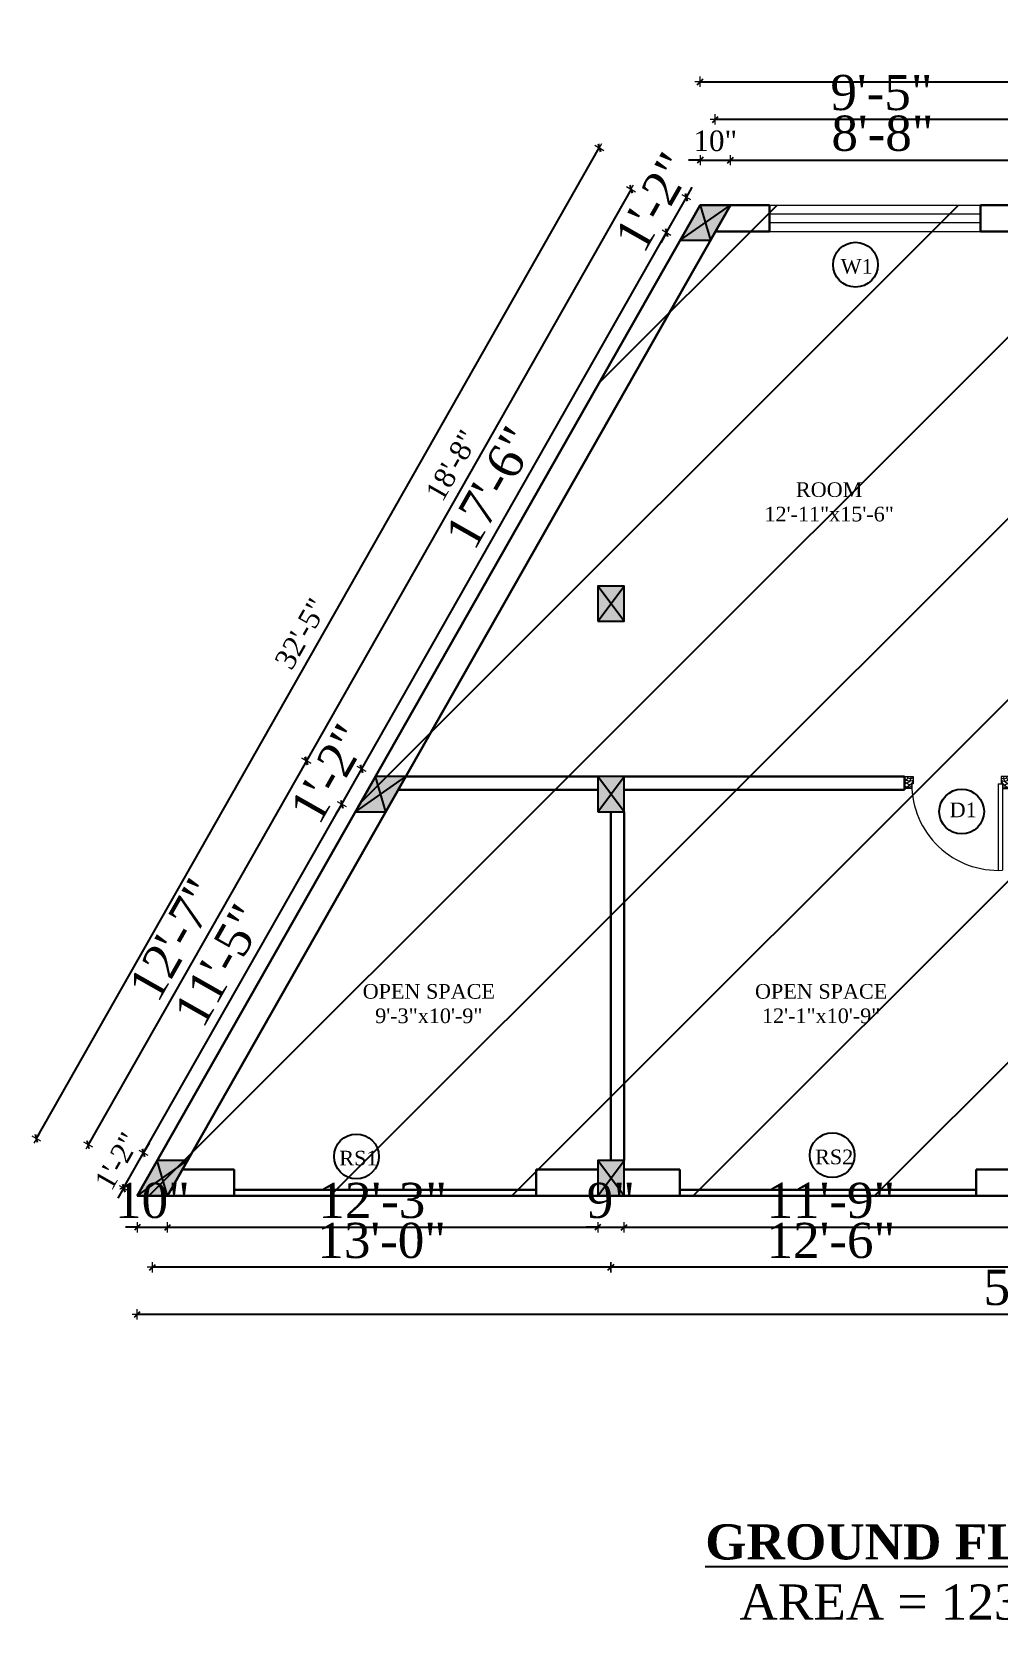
# Model space of a CAD drawing. Header units: inches. Extents: x 2 to 197762, y -33236 to 9.
# Drawn here: x 96406 to 96735, y -15952 to -15406 of the extents above; entities that cross this region are included whole.
import ezdxf

# ---------------------------------------------------------------- set-up
doc = ezdxf.new("R2010")
doc.units = ezdxf.units.IN
doc.header["$LTSCALE"] = 5
doc.header["$MEASUREMENT"] = 0
for name, color, linetype, lineweight in [('A-WALL', 7, 'Continuous', 9), ('Dimension', 7, 'Continuous', 18), ('DOOR', 62, 'Continuous', 0), ('Dw', 2, 'Continuous', 18)]:
    doc.layers.add(name, color=color, linetype=linetype, lineweight=lineweight)
doc.layers.add('dim line', color=7, linetype='Continuous', lineweight=15, true_color=0xfab2b2)
doc.layers.add('TEXT', color=6, linetype='Continuous')
doc.layers.add('WALL', color=7, linetype='Continuous')
doc.styles.add('ordinary', font='times.ttf')
doc.dimstyles.new('Copy of 96', dxfattribs={"dimtxt": 7, "dimasz": 4, "dimexe": 0.5, "dimexo": 0.5, "dimgap": 3, "dimtad": 1, "dimdec": 1, "dimzin": 11, "dimdsep": 46, "dimlunit": 4, "dimtxsty": 'ordinary', "dimblk": 'OBLIQUE', "dimcen": 0.09, "dimse1": 1, "dimse2": 1, "dimclrt": 6, "dimazin": 0, "dimtfac": 1, "dimtdec": 1, "dimtix": 1, "dimtmove": 2, "dimatfit": 3, "dimldrblk": 'leader', "dimfxl": 0.5, "dimfxlon": 1, "dimtolj": 1, "dimtzin": 0, "dimarcsym": 0})

# ---------------------------------------------------------------- blocks, each defined once
blk = doc.blocks.new('c2a')
at = {"color": 1, "ltscale": 5}
for p, q in [((18091.63, 4625.76), (18084.82, 4613.76)), ((18101.98, 4625.76), (18091.63, 4625.76)), ((18095.17, 4613.76), (18101.98, 4625.76)), ((18084.82, 4613.76), (18095.17, 4613.76))]:
    blk.add_line(p, q, dxfattribs=at)
blk = doc.blocks.new('A$C27B36B59')
at = {"layer": 'DOOR'}
for p, q in [((0, 4), (0, 0)), ((2.5, 4), (0, 4)), ((0, 0), (3, 0)), ((2.5, 2.5), (2.5, 4)), ((3, 2.5), (2.5, 2.5)), ((3, 0), (3, 2.5))]:
    blk.add_line(p, q, dxfattribs=at)
for centre, radius, start, end in [((-1.4, -0.54), 4.75, 22.1411, 72.838), ((1.34, 2.09), 1.64, 45.138, 144.8948), ((2.21, 0.3), 2.49, 83.3149, 152.658), ((0.13, 0.37), 2.05, 349.4875, 93.6805), ((1.96, -0.47), 2.01, 58.7447, 166.495), ((-0.06, 0.32), 1.13, 343.542, 86.947), ((2.08, -0.4), 1.17, 38.2816, 160.1519)]:
    blk.add_arc(centre, radius, start, end, dxfattribs=at)
blk = doc.blocks.new('D2')
at = {"layer": 'DOOR'}
for p, q in [((74473.95, 24047.59), (74473.95, 24018.09)), ((74473.95, 24047.59), (74475.45, 24047.59)), ((74475.45, 24047.59), (74475.45, 24018.13))]:
    blk.add_line(p, q, dxfattribs=at)
blk.add_arc((74473.95, 24047.59), 29.5, 180, 272.9146, dxfattribs=at)
at = {"layer": 'DOOR', "xscale": -1, "rotation": 180}
blk.add_blockref('A$C27B36B59', (74441.95, 24050.09), dxfattribs=at)
at = {"layer": 'DOOR', "rotation": 180}
blk.add_blockref('A$C27B36B59', (74477.95, 24050.09), dxfattribs=at)
blk = doc.blocks.new('oblique')
at = {"color": 0, "lineweight": -2}
blk.add_line((0.25, 0.25), (-0.25, -0.25), dxfattribs=at)
at = {"layer": 'dim line', "lineweight": 9}
for p, q in [((-0.4375, 0), (0.4375, 0)), ((0, 0.4375), (0, -0.4375))]:
    blk.add_line(p, q, dxfattribs=at)
blk = doc.blocks.new('*D661')
at = {"layer": 'A-WALL', "color": 0, "lineweight": -2, "ltscale": 50, "transparency": 16777216}
blk.add_line((96753.16, -15827.76), (96603.16, -15827.76), dxfattribs=at)
at = {"layer": 'Defpoints', "color": 0, "ltscale": 50, "transparency": 16777216}
for p in [(96603.16, -15803.35), (96753.16, -15803.35), (96603.16, -15827.76)]:
    blk.add_point(p, dxfattribs=at)
at = {"layer": 'A-WALL', "color": 0, "lineweight": -2, "ltscale": 50, "transparency": 16777216, "xscale": 4, "yscale": 4, "zscale": 4, "rotation": 180}
blk.add_blockref('oblique', (96603.16, -15827.76), dxfattribs=at)
at = {"layer": 'A-WALL', "color": 0, "lineweight": -2, "ltscale": 50, "transparency": 16777216, "xscale": 4, "yscale": 4, "zscale": 4}
blk.add_blockref('oblique', (96753.16, -15827.76), dxfattribs=at)
at = {"layer": 'A-WALL', "color": 6, "ltscale": 50, "transparency": 16777216, "insert": (96678.16, -15818.66), "char_height": 12, "attachment_point": 5, "style": 'ordinary'}
blk.add_mtext('\\A1;12\'-6"', dxfattribs=at)
blk = doc.blocks.new('_OBLIQUE')
at = {"color": 0, "linetype": 'ByBlock'}
blk.add_line((-0.5, -0.5), (0.5, 0.5), dxfattribs=at)
blk = doc.blocks.new('leader')
at = {"layer": 'Dimension'}
for p, q in [((0, -4.33), (0, 4.33)), ((-4.42, 0), (4.42, 0))]:
    blk.add_line(p, q, dxfattribs=at)
blk = doc.blocks.new('*D662')
at = {"layer": 'A-WALL', "color": 0, "lineweight": -2, "ltscale": 50, "transparency": 16777216}
blk.add_line((96603.16, -15827.76), (96446.84, -15827.76), dxfattribs=at)
at = {"layer": 'Defpoints', "color": 0, "ltscale": 50, "transparency": 16777216}
for p in [(96446.84, -15803.35), (96603.16, -15803.35), (96446.84, -15827.76)]:
    blk.add_point(p, dxfattribs=at)
at = {"layer": 'A-WALL', "color": 0, "lineweight": -2, "ltscale": 50, "transparency": 16777216, "xscale": 4, "yscale": 4, "zscale": 4, "rotation": 180}
blk.add_blockref('oblique', (96446.84, -15827.76), dxfattribs=at)
at = {"layer": 'A-WALL', "color": 0, "lineweight": -2, "ltscale": 50, "transparency": 16777216, "xscale": 4, "yscale": 4, "zscale": 4}
blk.add_blockref('oblique', (96603.16, -15827.76), dxfattribs=at)
at = {"layer": 'A-WALL', "color": 6, "ltscale": 50, "transparency": 16777216, "insert": (96525, -15818.66), "char_height": 12, "attachment_point": 5, "style": 'ordinary'}
blk.add_mtext('\\A1;13\'-0"', dxfattribs=at)
blk = doc.blocks.new('*D648')
at = {"layer": 'A-WALL', "color": 0, "lineweight": -2, "ltscale": 50, "transparency": 16777216}
blk.add_line((97062.66, -15843.81), (96441.66, -15843.81), dxfattribs=at)
at = {"layer": 'Defpoints', "color": 0, "ltscale": 50, "transparency": 16777216}
for p in [(97062.66, -15794.17), (96441.66, -15800.17), (96441.66, -15843.81)]:
    blk.add_point(p, dxfattribs=at)
at = {"layer": 'A-WALL', "color": 0, "lineweight": -2, "ltscale": 50, "transparency": 16777216, "xscale": 4, "yscale": 4, "zscale": 4, "rotation": 180}
blk.add_blockref('oblique', (96441.66, -15843.81), dxfattribs=at)
at = {"layer": 'A-WALL', "color": 0, "lineweight": -2, "ltscale": 50, "transparency": 16777216, "xscale": 4, "yscale": 4, "zscale": 4}
blk.add_blockref('oblique', (97062.66, -15843.81), dxfattribs=at)
at = {"layer": 'A-WALL', "color": 6, "ltscale": 50, "transparency": 16777216, "insert": (96752.16, -15834.69), "char_height": 12, "attachment_point": 5, "style": 'ordinary'}
blk.add_mtext('\\A1;51\'-9"', dxfattribs=at)
blk = doc.blocks.new('*D663')
at = {"layer": 'A-WALL', "color": 0, "lineweight": -2, "ltscale": 50, "transparency": 16777216}
for p, q in [((96443.83, -15788.71), (96445.8, -15785.23)), ((96437.02, -15800.71), (96443.83, -15788.71)), ((96437.02, -15800.71), (96435.04, -15804.19))]:
    blk.add_line(p, q, dxfattribs=at)
at = {"layer": 'Defpoints', "color": 0, "ltscale": 50, "transparency": 16777216}
for p in [(96443.83, -15788.71), (96448.47, -15791.35), (96441.66, -15803.35)]:
    blk.add_point(p, dxfattribs=at)
at = {"layer": 'A-WALL', "color": 0, "lineweight": -2, "ltscale": 50, "transparency": 16777216, "xscale": 4, "yscale": 4, "zscale": 4}
for p, rotation in [((96443.83, -15788.71), 240.4114854942653), ((96437.02, -15800.71), 60.41148549426527)]:
    blk.add_blockref('oblique', p, dxfattribs=dict(at, rotation=rotation))
at = {"layer": 'A-WALL', "color": 6, "ltscale": 50, "transparency": 16777216, "insert": (96434.77, -15791.5), "char_height": 7, "attachment_point": 5, "rotation": 60.4115, "style": 'ordinary'}
blk.add_mtext('\\A1;1\'-2"', dxfattribs=at)
blk = doc.blocks.new('*D664')
at = {"layer": 'A-WALL', "color": 0, "lineweight": -2, "ltscale": 50, "transparency": 16777216}
blk.add_line((96443.83, -15788.71), (96511.4, -15669.71), dxfattribs=at)
at = {"layer": 'Defpoints', "color": 0, "ltscale": 50, "transparency": 16777216}
for p in [(96511.4, -15669.71), (96516.04, -15672.35), (96448.47, -15791.35)]:
    blk.add_point(p, dxfattribs=at)
at = {"layer": 'A-WALL', "color": 0, "lineweight": -2, "ltscale": 50, "transparency": 16777216, "xscale": 4, "yscale": 4, "zscale": 4}
for p, rotation in [((96511.4, -15669.71), 60.4114854945245), ((96443.83, -15788.71), 240.4114854945245)]:
    blk.add_blockref('oblique', p, dxfattribs=dict(at, rotation=rotation))
at = {"layer": 'A-WALL', "color": 6, "ltscale": 50, "transparency": 16777216, "insert": (96469.7, -15724.72), "char_height": 12, "attachment_point": 5, "rotation": 60.4115, "style": 'ordinary'}
blk.add_mtext('\\A1;11\'-5"', dxfattribs=at)
blk = doc.blocks.new('*D665')
at = {"layer": 'A-WALL', "color": 0, "lineweight": -2, "ltscale": 50, "transparency": 16777216}
for p, q in [((96518.21, -15657.71), (96520.19, -15654.23)), ((96511.4, -15669.71), (96518.21, -15657.71)), ((96511.4, -15669.71), (96509.42, -15673.19))]:
    blk.add_line(p, q, dxfattribs=at)
at = {"layer": 'Defpoints', "color": 0, "ltscale": 50, "transparency": 16777216}
for p in [(96518.21, -15657.71), (96522.86, -15660.35), (96516.04, -15672.35)]:
    blk.add_point(p, dxfattribs=at)
at = {"layer": 'A-WALL', "color": 0, "lineweight": -2, "ltscale": 50, "transparency": 16777216, "xscale": 4, "yscale": 4, "zscale": 4}
for p, rotation in [((96518.21, -15657.71), 240.4114854945245), ((96511.4, -15669.71), 60.4114854945245)]:
    blk.add_blockref('oblique', p, dxfattribs=dict(at, rotation=rotation))
at = {"layer": 'A-WALL', "color": 6, "ltscale": 50, "transparency": 16777216, "insert": (96506.98, -15659.27), "char_height": 12, "attachment_point": 5, "rotation": 60.4115, "style": 'ordinary'}
blk.add_mtext('\\A1;1\'-2"', dxfattribs=at)
blk = doc.blocks.new('*D666')
at = {"layer": 'A-WALL', "color": 0, "lineweight": -2, "ltscale": 50, "transparency": 16777216}
blk.add_line((96518.21, -15657.71), (96622.12, -15474.71), dxfattribs=at)
at = {"layer": 'Defpoints', "color": 0, "ltscale": 50, "transparency": 16777216}
for p in [(96622.12, -15474.71), (96626.77, -15477.35), (96522.86, -15660.35)]:
    blk.add_point(p, dxfattribs=at)
at = {"layer": 'A-WALL', "color": 0, "lineweight": -2, "ltscale": 50, "transparency": 16777216, "xscale": 4, "yscale": 4, "zscale": 4}
for p, rotation in [((96622.12, -15474.71), 60.4114854945245), ((96518.21, -15657.71), 240.4114854945245)]:
    blk.add_blockref('oblique', p, dxfattribs=dict(at, rotation=rotation))
at = {"layer": 'A-WALL', "color": 6, "ltscale": 50, "transparency": 16777216, "insert": (96562.24, -15561.71), "char_height": 12, "attachment_point": 5, "rotation": 60.4115, "style": 'ordinary'}
blk.add_mtext('\\A1;17\'-6"', dxfattribs=at)
blk = doc.blocks.new('*D667')
at = {"layer": 'A-WALL', "color": 0, "lineweight": -2, "ltscale": 50, "transparency": 16777216}
for p, q in [((96628.94, -15462.71), (96630.91, -15459.23)), ((96622.12, -15474.71), (96628.94, -15462.71)), ((96622.12, -15474.71), (96620.15, -15478.19))]:
    blk.add_line(p, q, dxfattribs=at)
at = {"layer": 'Defpoints', "color": 0, "ltscale": 50, "transparency": 16777216}
for p in [(96628.94, -15462.71), (96633.58, -15465.35), (96626.77, -15477.35)]:
    blk.add_point(p, dxfattribs=at)
at = {"layer": 'A-WALL', "color": 0, "lineweight": -2, "ltscale": 50, "transparency": 16777216, "xscale": 4, "yscale": 4, "zscale": 4}
for p, rotation in [((96628.94, -15462.71), 240.4114854945245), ((96622.12, -15474.71), 60.4114854945245)]:
    blk.add_blockref('oblique', p, dxfattribs=dict(at, rotation=rotation))
at = {"layer": 'A-WALL', "color": 6, "ltscale": 50, "transparency": 16777216, "insert": (96617.7, -15464.27), "char_height": 12, "attachment_point": 5, "rotation": 60.4115, "style": 'ordinary'}
blk.add_mtext('\\A1;1\'-2"', dxfattribs=at)
blk = doc.blocks.new('*D668')
at = {"layer": 'A-WALL', "color": 0, "lineweight": -2, "ltscale": 50, "transparency": 16777216}
blk.add_line((96610.04, -15459.92), (96499.32, -15654.92), dxfattribs=at)
at = {"layer": 'Defpoints', "color": 0, "ltscale": 50, "transparency": 16777216}
for p in [(96630.17, -15471.35), (96499.32, -15654.92), (96519.45, -15666.35)]:
    blk.add_point(p, dxfattribs=at)
at = {"layer": 'A-WALL', "color": 0, "lineweight": -2, "ltscale": 50, "transparency": 16777216, "xscale": 4, "yscale": 4, "zscale": 4}
for p, rotation in [((96610.04, -15459.92), 60.41148549426671), ((96499.32, -15654.92), 240.4114854942667)]:
    blk.add_blockref('oblique', p, dxfattribs=dict(at, rotation=rotation))
at = {"layer": 'A-WALL', "color": 6, "ltscale": 50, "transparency": 16777216, "insert": (96548.98, -15554.18), "char_height": 7, "attachment_point": 5, "rotation": 60.4115, "style": 'ordinary'}
blk.add_mtext('\\A1;18\'-8"', dxfattribs=at)
blk = doc.blocks.new('*D669')
at = {"layer": 'A-WALL', "color": 0, "lineweight": -2, "ltscale": 50, "transparency": 16777216}
blk.add_line((96499.32, -15654.92), (96424.94, -15785.92), dxfattribs=at)
at = {"layer": 'Defpoints', "color": 0, "ltscale": 50, "transparency": 16777216}
for p in [(96519.45, -15666.35), (96424.94, -15785.92), (96445.07, -15797.35)]:
    blk.add_point(p, dxfattribs=at)
at = {"layer": 'A-WALL', "color": 0, "lineweight": -2, "ltscale": 50, "transparency": 16777216, "xscale": 4, "yscale": 4, "zscale": 4}
for p, rotation in [((96499.32, -15654.92), 60.4114854945245), ((96424.94, -15785.92), 240.4114854945245)]:
    blk.add_blockref('oblique', p, dxfattribs=dict(at, rotation=rotation))
at = {"layer": 'A-WALL', "color": 6, "ltscale": 50, "transparency": 16777216, "insert": (96454.2, -15715.92), "char_height": 12, "attachment_point": 5, "rotation": 60.4115, "style": 'ordinary'}
blk.add_mtext('\\A1;12\'-7"', dxfattribs=at)
blk = doc.blocks.new('*D649')
at = {"layer": 'A-WALL', "color": 0, "lineweight": -2, "ltscale": 50, "transparency": 16777216}
blk.add_line((96407.29, -15783.83), (96599.21, -15445.83), dxfattribs=at)
at = {"layer": 'Defpoints', "color": 0, "ltscale": 50, "transparency": 16777216}
for p in [(96599.21, -15445.83), (96633.58, -15465.35), (96441.66, -15803.35)]:
    blk.add_point(p, dxfattribs=at)
at = {"layer": 'A-WALL', "color": 0, "lineweight": -2, "ltscale": 50, "transparency": 16777216, "xscale": 4, "yscale": 4, "zscale": 4}
for p, rotation in [((96599.21, -15445.83), 60.41148549426746), ((96407.29, -15783.83), 240.4114854942675)]:
    blk.add_blockref('oblique', p, dxfattribs=dict(at, rotation=rotation))
at = {"layer": 'A-WALL', "color": 6, "ltscale": 50, "transparency": 16777216, "insert": (96497.54, -15611.59), "char_height": 7, "attachment_point": 5, "rotation": 60.4115, "style": 'ordinary'}
blk.add_mtext('\\A1;32\'-5"', dxfattribs=at)
blk = doc.blocks.new('*D670')
at = {"layer": 'A-WALL', "color": 0, "lineweight": -2, "ltscale": 50, "transparency": 16777216}
for p, q in [((96633.58, -15450.04), (96629.58, -15450.04)), ((96633.58, -15450.04), (96643.93, -15450.04)), ((96643.93, -15450.04), (96647.93, -15450.04))]:
    blk.add_line(p, q, dxfattribs=at)
at = {"layer": 'Defpoints', "color": 0, "ltscale": 50, "transparency": 16777216}
for p in [(96643.93, -15450.04), (96633.58, -15465.35), (96643.93, -15465.35)]:
    blk.add_point(p, dxfattribs=at)
at = {"layer": 'A-WALL', "color": 0, "lineweight": -2, "ltscale": 50, "transparency": 16777216, "xscale": 4, "yscale": 4, "zscale": 4}
blk.add_blockref('oblique', (96633.58, -15450.04), dxfattribs=at)
at = {"layer": 'A-WALL', "color": 0, "lineweight": -2, "ltscale": 50, "transparency": 16777216, "xscale": 4, "yscale": 4, "zscale": 4, "rotation": 180}
blk.add_blockref('oblique', (96643.93, -15450.04), dxfattribs=at)
at = {"layer": 'A-WALL', "color": 6, "ltscale": 50, "transparency": 16777216, "insert": (96638.76, -15443.48), "char_height": 7, "attachment_point": 5, "style": 'ordinary'}
blk.add_mtext('\\A1;10"', dxfattribs=at)
blk = doc.blocks.new('*D671')
at = {"layer": 'A-WALL', "color": 0, "lineweight": -2, "ltscale": 50, "transparency": 16777216}
blk.add_line((96643.93, -15450.04), (96747.58, -15450.04), dxfattribs=at)
at = {"layer": 'Defpoints', "color": 0, "ltscale": 50, "transparency": 16777216}
for p in [(96747.58, -15450.04), (96643.93, -15465.35), (96747.58, -15465.35)]:
    blk.add_point(p, dxfattribs=at)
at = {"layer": 'A-WALL', "color": 0, "lineweight": -2, "ltscale": 50, "transparency": 16777216, "xscale": 4, "yscale": 4, "zscale": 4, "rotation": 180}
blk.add_blockref('oblique', (96643.93, -15450.04), dxfattribs=at)
at = {"layer": 'A-WALL', "color": 0, "lineweight": -2, "ltscale": 50, "transparency": 16777216, "xscale": 4, "yscale": 4, "zscale": 4}
blk.add_blockref('oblique', (96747.58, -15450.04), dxfattribs=at)
at = {"layer": 'A-WALL', "color": 6, "ltscale": 50, "transparency": 16777216, "insert": (96695.76, -15440.93), "char_height": 12, "attachment_point": 5, "style": 'ordinary'}
blk.add_mtext('\\A1;8\'-8"', dxfattribs=at)
blk = doc.blocks.new('*D679')
at = {"layer": 'A-WALL', "color": 0, "lineweight": -2, "ltscale": 50, "transparency": 16777216}
blk.add_line((96752.08, -15436.14), (96638.76, -15436.14), dxfattribs=at)
at = {"layer": 'Defpoints', "color": 0, "ltscale": 50, "transparency": 16777216}
for p in [(96638.76, -15436.14), (96638.76, -15465.35), (96752.08, -15465.35)]:
    blk.add_point(p, dxfattribs=at)
at = {"layer": 'A-WALL', "color": 0, "lineweight": -2, "ltscale": 50, "transparency": 16777216, "xscale": 4, "yscale": 4, "zscale": 4, "rotation": 180}
blk.add_blockref('oblique', (96638.76, -15436.14), dxfattribs=at)
at = {"layer": 'A-WALL', "color": 0, "lineweight": -2, "ltscale": 50, "transparency": 16777216, "xscale": 4, "yscale": 4, "zscale": 4}
blk.add_blockref('oblique', (96752.08, -15436.14), dxfattribs=at)
at = {"layer": 'A-WALL', "color": 6, "ltscale": 50, "transparency": 16777216, "insert": (96695.42, -15427.01), "char_height": 12, "attachment_point": 5, "style": 'ordinary'}
blk.add_mtext('\\A1;9\'-5"', dxfattribs=at)
blk = doc.blocks.new('*D650')
at = {"layer": 'A-WALL', "color": 0, "lineweight": -2, "ltscale": 50, "transparency": 16777216}
blk.add_line((96633.58, -15423.29), (97012.58, -15423.29), dxfattribs=at)
at = {"layer": 'Defpoints', "color": 0, "ltscale": 50, "transparency": 16777216}
for p in [(97012.58, -15423.29), (96633.58, -15465.35), (97012.58, -15465.35)]:
    blk.add_point(p, dxfattribs=at)
at = {"layer": 'A-WALL', "color": 0, "lineweight": -2, "ltscale": 50, "transparency": 16777216, "xscale": 4, "yscale": 4, "zscale": 4, "rotation": 180}
blk.add_blockref('oblique', (96633.58, -15423.29), dxfattribs=at)
at = {"layer": 'A-WALL', "color": 0, "lineweight": -2, "ltscale": 50, "transparency": 16777216, "xscale": 4, "yscale": 4, "zscale": 4}
blk.add_blockref('oblique', (97012.58, -15423.29), dxfattribs=at)
at = {"layer": 'A-WALL', "color": 6, "ltscale": 50, "transparency": 16777216, "insert": (96823.08, -15414.17), "char_height": 12, "attachment_point": 5, "style": 'ordinary'}
blk.add_mtext('\\A1;31\'-7"', dxfattribs=at)
blk = doc.blocks.new('*D651')
at = {"layer": 'A-WALL', "color": 0, "lineweight": -2, "ltscale": 50, "transparency": 16777216}
for p, q in [((96441.66, -15814.11), (96437.66, -15814.11)), ((96441.66, -15814.11), (96452.01, -15814.11)), ((96452.01, -15814.11), (96456.01, -15814.11))]:
    blk.add_line(p, q, dxfattribs=at)
at = {"layer": 'Defpoints', "color": 0, "ltscale": 50, "transparency": 16777216}
for p in [(96441.66, -15803.35), (96452.01, -15803.35), (96452.01, -15814.11)]:
    blk.add_point(p, dxfattribs=at)
at = {"layer": 'A-WALL', "color": 0, "lineweight": -2, "ltscale": 50, "transparency": 16777216, "xscale": 4, "yscale": 4, "zscale": 4}
blk.add_blockref('oblique', (96441.66, -15814.11), dxfattribs=at)
at = {"layer": 'A-WALL', "color": 0, "lineweight": -2, "ltscale": 50, "transparency": 16777216, "xscale": 4, "yscale": 4, "zscale": 4, "rotation": 180}
blk.add_blockref('oblique', (96452.01, -15814.11), dxfattribs=at)
at = {"layer": 'A-WALL', "color": 6, "ltscale": 50, "transparency": 16777216, "insert": (96446.84, -15805.01), "char_height": 12, "attachment_point": 5, "style": 'ordinary'}
blk.add_mtext('\\A1;10"', dxfattribs=at)
blk = doc.blocks.new('*D652')
at = {"layer": 'A-WALL', "color": 0, "lineweight": -2, "ltscale": 50, "transparency": 16777216}
blk.add_line((96452.01, -15814.11), (96598.66, -15814.11), dxfattribs=at)
at = {"layer": 'Defpoints', "color": 0, "ltscale": 50, "transparency": 16777216}
for p in [(96452.01, -15803.35), (96598.66, -15803.35), (96598.66, -15814.11)]:
    blk.add_point(p, dxfattribs=at)
at = {"layer": 'A-WALL', "color": 0, "lineweight": -2, "ltscale": 50, "transparency": 16777216, "xscale": 4, "yscale": 4, "zscale": 4, "rotation": 180}
blk.add_blockref('oblique', (96452.01, -15814.11), dxfattribs=at)
at = {"layer": 'A-WALL', "color": 0, "lineweight": -2, "ltscale": 50, "transparency": 16777216, "xscale": 4, "yscale": 4, "zscale": 4}
blk.add_blockref('oblique', (96598.66, -15814.11), dxfattribs=at)
at = {"layer": 'A-WALL', "color": 6, "ltscale": 50, "transparency": 16777216, "insert": (96525.34, -15805.01), "char_height": 12, "attachment_point": 5, "style": 'ordinary'}
blk.add_mtext('\\A1;12\'-3"', dxfattribs=at)
blk = doc.blocks.new('*D653')
at = {"layer": 'A-WALL', "color": 0, "lineweight": -2, "ltscale": 50, "transparency": 16777216}
for p, q in [((96598.66, -15814.11), (96594.66, -15814.11)), ((96598.66, -15814.11), (96607.66, -15814.11)), ((96607.66, -15814.11), (96611.66, -15814.11))]:
    blk.add_line(p, q, dxfattribs=at)
at = {"layer": 'Defpoints', "color": 0, "ltscale": 50, "transparency": 16777216}
for p in [(96598.66, -15803.35), (96607.66, -15803.35), (96607.66, -15814.11)]:
    blk.add_point(p, dxfattribs=at)
at = {"layer": 'A-WALL', "color": 0, "lineweight": -2, "ltscale": 50, "transparency": 16777216, "xscale": 4, "yscale": 4, "zscale": 4}
blk.add_blockref('oblique', (96598.66, -15814.11), dxfattribs=at)
at = {"layer": 'A-WALL', "color": 0, "lineweight": -2, "ltscale": 50, "transparency": 16777216, "xscale": 4, "yscale": 4, "zscale": 4, "rotation": 180}
blk.add_blockref('oblique', (96607.66, -15814.11), dxfattribs=at)
at = {"layer": 'A-WALL', "color": 6, "ltscale": 50, "transparency": 16777216, "insert": (96603.16, -15804.99), "char_height": 12, "attachment_point": 5, "style": 'ordinary'}
blk.add_mtext('\\A1;9"', dxfattribs=at)
blk = doc.blocks.new('*D654')
at = {"layer": 'A-WALL', "color": 0, "lineweight": -2, "ltscale": 50, "transparency": 16777216}
blk.add_line((96607.66, -15814.11), (96748.66, -15814.11), dxfattribs=at)
at = {"layer": 'Defpoints', "color": 0, "ltscale": 50, "transparency": 16777216}
for p in [(96607.66, -15803.35), (96748.66, -15803.35), (96748.66, -15814.11)]:
    blk.add_point(p, dxfattribs=at)
at = {"layer": 'A-WALL', "color": 0, "lineweight": -2, "ltscale": 50, "transparency": 16777216, "xscale": 4, "yscale": 4, "zscale": 4, "rotation": 180}
blk.add_blockref('oblique', (96607.66, -15814.11), dxfattribs=at)
at = {"layer": 'A-WALL', "color": 0, "lineweight": -2, "ltscale": 50, "transparency": 16777216, "xscale": 4, "yscale": 4, "zscale": 4}
blk.add_blockref('oblique', (96748.66, -15814.11), dxfattribs=at)
at = {"layer": 'A-WALL', "color": 6, "ltscale": 50, "transparency": 16777216, "insert": (96678.16, -15804.99), "char_height": 12, "attachment_point": 5, "style": 'ordinary'}
blk.add_mtext('\\A1;11\'-9"', dxfattribs=at)

msp = doc.modelspace()

# ---------------------------------------------------------------- hatches: boundary and pattern name
at = {"layer": 'WALL', "linetype": 'ByBlock', "ltscale": 5, "true_color": 0xf8991e}
h = msp.add_hatch(dxfattribs=at)
h.set_pattern_fill('ANSI31', color=30, scale=350)
h.set_pattern_definition([(45, (89997.36, -13218.298), (-30.93592, 30.93592), [])])
h.paths.add_polyline_path([(96441.66, -15803.35), (96633.58, -15465.35), (97012.58, -15465.35), (97014.07, -15707.35), (97062.66, -15707.35), (97062.66, -15797.35), (97014.66, -15797.35), (97014.66, -15803.35)])
h = msp.add_hatch(color=30, dxfattribs=at)
h.dxf.hatch_style = 1
h.paths.add_polyline_path([(96635.35, -15471.35), (96637.12, -15477.35), (96643.93, -15465.35)])
h.paths.add_polyline_path([(96635.35, -15471.35), (96643.93, -15465.35), (96633.58, -15465.35)])
h.paths.add_polyline_path([(96633.58, -15465.35), (96626.77, -15477.35), (96635.35, -15471.35)])
h.paths.add_polyline_path([(96635.35, -15471.35), (96626.77, -15477.35), (96637.12, -15477.35)])
h = msp.add_hatch(color=30, dxfattribs=at)
h.dxf.hatch_style = 1
h.paths.add_polyline_path([(96603.16, -15601.35), (96598.66, -15607.35), (96607.66, -15607.35)])
h.paths.add_polyline_path([(96607.66, -15607.35), (96607.66, -15595.35), (96603.16, -15601.35)])
h.paths.add_polyline_path([(96603.16, -15601.35), (96607.66, -15595.35), (96598.66, -15595.35)])
h.paths.add_polyline_path([(96598.66, -15595.35), (96598.66, -15607.35), (96603.16, -15601.35)])
h = msp.add_hatch(color=30, dxfattribs=at)
h.dxf.hatch_style = 1
h.paths.add_polyline_path([(96524.63, -15666.35), (96526.39, -15672.35), (96533.21, -15660.35)])
h.paths.add_polyline_path([(96524.63, -15666.35), (96533.21, -15660.35), (96522.86, -15660.35)])
h.paths.add_polyline_path([(96522.86, -15660.35), (96516.04, -15672.35), (96524.63, -15666.35)])
h.paths.add_polyline_path([(96524.63, -15666.35), (96516.04, -15672.35), (96526.39, -15672.35)])
h = msp.add_hatch(color=30, dxfattribs=at)
h.dxf.hatch_style = 1
h.paths.add_polyline_path([(96603.16, -15666.35), (96598.66, -15672.35), (96607.66, -15672.35)])
h.paths.add_polyline_path([(96607.66, -15672.35), (96607.66, -15660.35), (96603.16, -15666.35)])
h.paths.add_polyline_path([(96603.16, -15666.35), (96607.66, -15660.35), (96598.66, -15660.35)])
h.paths.add_polyline_path([(96598.66, -15660.35), (96598.66, -15672.35), (96603.16, -15666.35)])
h = msp.add_hatch(color=30, dxfattribs=at)
h.dxf.hatch_style = 1
h.paths.add_polyline_path([(96450.24, -15797.35), (96452.01, -15803.35), (96458.82, -15791.35)])
h.paths.add_polyline_path([(96450.24, -15797.35), (96458.82, -15791.35), (96448.47, -15791.35)])
h.paths.add_polyline_path([(96448.47, -15791.35), (96441.66, -15803.35), (96450.24, -15797.35)])
h.paths.add_polyline_path([(96450.24, -15797.35), (96441.66, -15803.35), (96452.01, -15803.35)])
h = msp.add_hatch(color=30, dxfattribs=at)
h.dxf.hatch_style = 1
h.paths.add_polyline_path([(96603.16, -15797.35), (96598.66, -15803.35), (96607.66, -15803.35)])
h.paths.add_polyline_path([(96607.66, -15803.35), (96607.66, -15791.35), (96603.16, -15797.35)])
h.paths.add_polyline_path([(96603.16, -15797.35), (96607.66, -15791.35), (96598.66, -15791.35)])
h.paths.add_polyline_path([(96598.66, -15791.35), (96598.66, -15803.35), (96603.16, -15797.35)])

# ---------------------------------------------------------------- linework, layer by layer
at = {"color": 1, "ltscale": 5}
for p, q in [((96626.77, -15477.35), (96643.93, -15465.35)), ((96633.58, -15465.35), (96637.12, -15477.35)), ((96598.66, -15607.35), (96607.66, -15595.35)), ((96607.66, -15607.35), (96598.66, -15595.35)), ((96516.04, -15672.35), (96533.21, -15660.35)), ((96526.39, -15672.35), (96522.86, -15660.35)), ((96598.66, -15672.35), (96607.66, -15660.35)), ((96607.66, -15672.35), (96598.66, -15660.35)), ((96441.66, -15803.35), (96458.82, -15791.35)), ((96452.01, -15803.35), (96448.47, -15791.35)), ((96598.66, -15803.35), (96607.66, -15791.35)), ((96607.66, -15803.35), (96598.66, -15791.35))]:
    msp.add_line(p, q, dxfattribs=at)
at = {"layer": 'A-WALL', "lineweight": 30}
for p, q in [((96441.66, -15803.35), (96633.58, -15465.35)), ((96452.01, -15803.35), (96643.93, -15465.35)), ((96657.2, -15465.35), (96633.58, -15465.35)), ((96657.2, -15474.35), (96657.2, -15465.35)), ((96776.58, -15465.35), (96729.2, -15465.35)), ((96729.2, -15474.35), (96729.2, -15465.35)), ((96657.2, -15474.35), (96638.82, -15474.35)), ((96747.58, -15474.35), (96729.2, -15474.35)), ((96598.66, -15660.35), (96533.21, -15660.35)), ((96703.23, -15660.35), (96607.66, -15660.35)), ((96703.23, -15660.35), (96703.23, -15664.85)), ((96598.66, -15664.85), (96530.65, -15664.85)), ((96703.23, -15664.85), (96607.66, -15664.85)), ((96603.16, -15791.35), (96603.16, -15672.35)), ((96607.66, -15791.35), (96607.66, -15672.35)), ((96457.12, -15794.35), (96474.66, -15794.35)), ((96474.66, -15803.35), (96474.66, -15794.35)), ((96577.66, -15794.35), (96598.66, -15794.35)), ((96577.66, -15803.35), (96577.66, -15794.35)), ((96607.66, -15794.35), (96626.66, -15794.35)), ((96626.66, -15803.35), (96626.66, -15794.35)), ((96727.66, -15794.35), (96748.66, -15794.35)), ((96727.66, -15803.35), (96727.66, -15794.35)), ((96441.66, -15803.35), (96474.66, -15803.35)), ((96474.66, -15801.35), (96577.66, -15801.35)), ((96474.66, -15803.35), (96577.66, -15803.35)), ((96577.66, -15803.35), (96626.66, -15803.35)), ((96626.66, -15801.35), (96727.66, -15801.35)), ((96626.66, -15803.35), (96727.66, -15803.35)), ((96727.66, -15803.35), (96778.66, -15803.35))]:
    msp.add_line(p, q, dxfattribs=at)
at = {"layer": 'Dw', "color": 3}
for p, q in [((96657.2, -15465.35), (96729.2, -15465.35)), ((96657.2, -15468.35), (96729.2, -15468.35)), ((96657.2, -15471.35), (96729.2, -15471.35)), ((96657.2, -15474.35), (96729.2, -15474.35))]:
    msp.add_line(p, q, dxfattribs=at)
at = {"layer": 'TEXT'}
for centre in [(96686.56, -15485.7), (96722.75, -15672.27), (96516.4, -15789.94), (96678.62, -15789.52)]:
    msp.add_circle(centre, 7.64, dxfattribs=at)
at = {"layer": 'WALL', "color": 2, "linetype": 'ByBlock', "ltscale": 5}
for points in [[(96626.77, -15477.35), (96637.12, -15477.35), (96643.93, -15465.35), (96633.58, -15465.35)], [(96598.66, -15607.35), (96607.66, -15607.35), (96607.66, -15595.35), (96598.66, -15595.35)], [(96516.04, -15672.35), (96526.39, -15672.35), (96533.21, -15660.35), (96522.86, -15660.35)], [(96598.66, -15672.35), (96607.66, -15672.35), (96607.66, -15660.35), (96598.66, -15660.35)], [(96441.66, -15803.35), (96452.01, -15803.35), (96458.82, -15791.35), (96448.47, -15791.35)], [(96598.66, -15803.35), (96607.66, -15803.35), (96607.66, -15791.35), (96598.66, -15791.35)]]:
    msp.add_lwpolyline(points, close=True, dxfattribs=at)

# ---------------------------------------------------------------- block references
for p in [(78541.95, -20091.11), (78431.23, -20286.11), (78356.84, -20417.11)]:
    msp.add_blockref('c2a', p, dxfattribs=at)
at = {"layer": 'WALL', "color": 2, "linetype": 'ByBlock'}
msp.add_blockref('D2', (22261.28, -39710.44), dxfattribs=at)

# ---------------------------------------------------------------- texts
at = {"layer": 'TEXT', "style": 'ordinary'}
for s, p in [('W1', (96681.53, -15488.76)), ('D1', (96718.66, -15674.19)), ('RS1', (96510.56, -15793)), ('RS2', (96672.78, -15792.59))]:
    msp.add_text(s, height=5, rotation=0.0004, dxfattribs=at).set_placement(p)
at = {"layer": 'TEXT', "char_height": 5, "attachment_point": 8, "rotation": 359.9996, "style": 'ordinary'}
for s, insert in [('ROOM\\P12\'-11"x15\'-6"', (96677.57, -15573.34)), ('OPEN SPACE\\P9\'-3"x10\'-9"', (96541.07, -15744.52)), ('OPEN SPACE\\P12\'-1"x10\'-9"', (96674.84, -15744.52))]:
    msp.add_mtext_dynamic_manual_height_columns(s, width=101.5687, gutter_width=1720.72, heights=[0], dxfattribs=dict(at, insert=insert))
at = {"layer": 'TEXT', "char_height": 12, "width": 219.8151, "attachment_point": 8, "rotation": 359.9996, "style": 'ordinary'}
for s, insert in [('{\\fTimes New Roman|b1|i0|c0|p18;\\LGROUND FLOOR PLAN}', (96737.02, -15927.6)), ('AREA = 1235.23 sq. ft.', (96733.43, -15951.84))]:
    msp.add_mtext(s, dxfattribs=dict(at, insert=insert))

# ---------------------------------------------------------------- dimensions: what is measured, and where the dimension line sits
at = {"layer": 'A-WALL', "ltscale": 50}
for base, p1, p2, picture, middle in [((97012.58, -15423.29), (96633.58, -15465.35), (97012.58, -15465.35), '*D650', (96823.08, -15414.17)), ((96638.76, -15436.14), (96752.08, -15465.35), (96638.76, -15465.35), '*D679', (96695.42, -15427.01)), ((96452.01, -15814.11), (96441.66, -15803.35), (96452.01, -15803.35), '*D651', (96446.84, -15805.01)), ((96441.66, -15843.81), (97062.66, -15794.17), (96441.66, -15800.17), '*D648', (96752.16, -15834.69)), ((96598.66, -15814.11), (96452.01, -15803.35), (96598.66, -15803.35), '*D652', (96525.34, -15805.01)), ((96607.66, -15814.11), (96598.66, -15803.35), (96607.66, -15803.35), '*D653', (96603.16, -15804.99)), ((96748.66, -15814.11), (96607.66, -15803.35), (96748.66, -15803.35), '*D654', (96678.16, -15804.99)), ((96446.84, -15827.76), (96603.16, -15803.35), (96446.84, -15803.35), '*D662', (96525, -15818.66)), ((96603.16, -15827.76), (96753.16, -15803.35), (96603.16, -15803.35), '*D661', (96678.16, -15818.66))]:
    dim = msp.add_linear_dim(base=base, p1=p1, p2=p2, dimstyle='Copy of 96', override={"dimtxt": 12, "dimdec": 0, "dimblk": 'oblique', "dimtdec": 0, "dimarcsym": 1}, dxfattribs=at)
    dim.commit()
    dim.dimension.update_dxf_attribs({"geometry": picture, "text_midpoint": middle})
for base, p1, p2, angle, picture, middle in [((96747.58, -15450.04), (96643.93, -15465.35), (96747.58, -15465.35), 180, '*D671', (96695.76, -15440.93)), ((96628.94, -15462.71), (96626.77, -15477.35), (96633.58, -15465.35), 240.4115, '*D667', (96617.7, -15464.27)), ((96622.12, -15474.71), (96522.86, -15660.35), (96626.77, -15477.35), 240.4115, '*D666', (96562.24, -15561.71)), ((96518.21, -15657.71), (96516.04, -15672.35), (96522.86, -15660.35), 240.4115, '*D665', (96506.98, -15659.27)), ((96424.94, -15785.92), (96519.45, -15666.35), (96445.07, -15797.35), 60.4115, '*D669', (96454.2, -15715.92)), ((96511.4, -15669.71), (96448.47, -15791.35), (96516.04, -15672.35), 240.4115, '*D664', (96469.7, -15724.72))]:
    dim = msp.add_linear_dim(base=base, p1=p1, p2=p2, angle=angle, dimstyle='Copy of 96', override={"dimtxt": 12, "dimdec": 0, "dimblk": 'oblique', "dimtdec": 0, "dimarcsym": 1}, dxfattribs=at)
    dim.commit()
    dim.dimension.update_dxf_attribs({"geometry": picture, "text_midpoint": middle})
for p1, p2, distance, picture, middle in [((96441.66, -15803.35), (96633.58, -15465.35), 39.53, '*D649', (96497.54, -15611.59)), ((96633.58, -15465.35), (96643.93, -15465.35), 15.31, '*D670', (96638.76, -15443.48)), ((96630.17, -15471.35), (96519.45, -15666.35), -23.15, '*D668', (96548.98, -15554.18)), ((96441.66, -15803.35), (96448.47, -15791.35), 5.34, '*D663', (96434.77, -15791.5))]:
    dim = msp.add_aligned_dim(p1=p1, p2=p2, distance=distance, dimstyle='Copy of 96', override={"dimdec": 0, "dimblk": 'oblique', "dimtdec": 0, "dimarcsym": 1}, dxfattribs=at)
    dim.commit()
    dim.dimension.update_dxf_attribs({"geometry": picture, "text_midpoint": middle})

doc.saveas('drawing.dxf')
